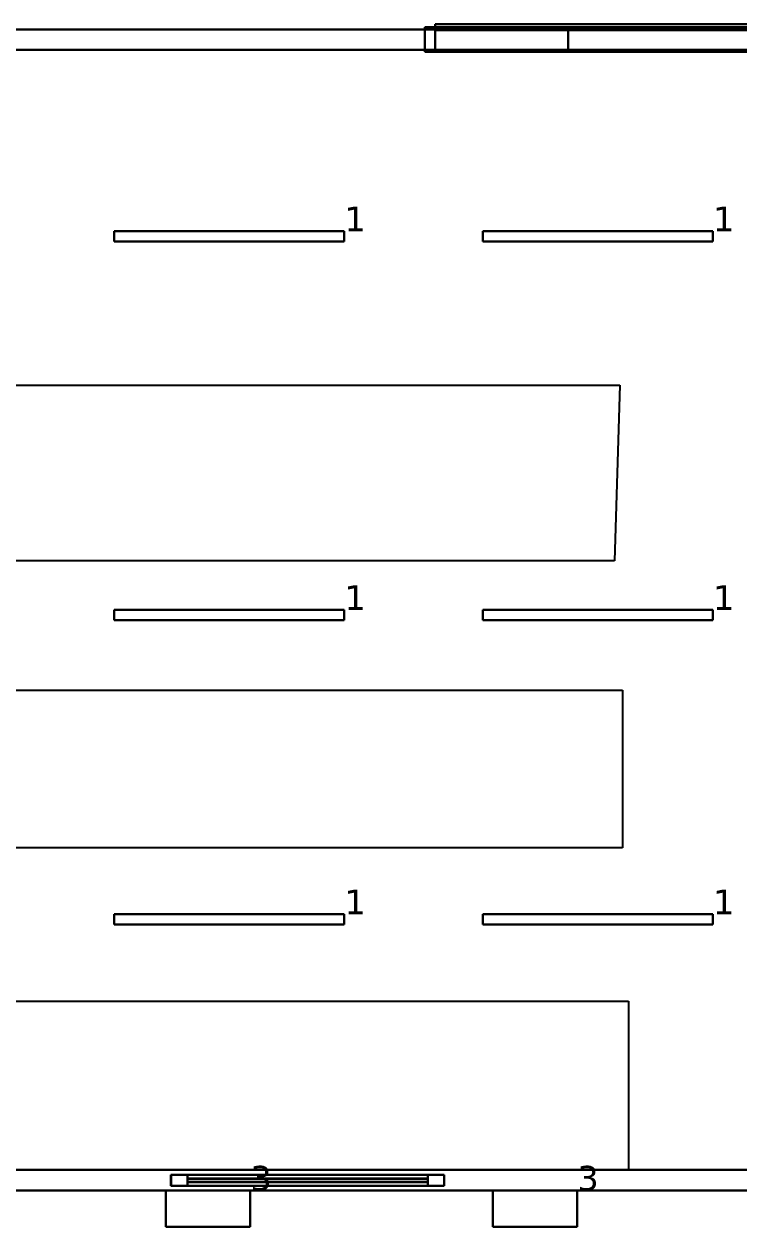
# Model space of a CAD drawing. Header units: inches. Extents: x 28 to 141, y 59 to 110.
# Drawn here: x 43.85 to 49.08, y 84.33 to 93.14 of the extents above; entities that cross this region are included whole.
import ezdxf

# ---------------------------------------------------------------- set-up
doc = ezdxf.new("R2010")
doc.units = ezdxf.units.IN
doc.header["$MEASUREMENT"] = 0
for name, color, linetype, true_color in [('DLX_BLD0_APERT', 7, 'Continuous', 0x969696), ('DLX_BLD0_CALC', 3, 'Continuous', 0x00ff00), ('DLX_BLD0_CONT', 7, 'Continuous', 0x969696), ('DLX_BLD0_LUM', 7, 'Continuous', 0xffd400), ('DLX_BLD0_LUMKEY_IDX', 7, 'Continuous', 0x969696), ('DLX_BLD0_ROOF', 7, 'Continuous', 0x7f7f7f), ('DLX_BLD1_APERT', 7, 'Continuous', 0x969696), ('DLX_BLD1_CALC', 3, 'Continuous', 0x00ff00), ('DLX_BLD1_LUM', 7, 'Continuous', 0xffd400), ('DLX_BLD1_LUMKEY_IDX', 7, 'Continuous', 0x969696), ('DLX_TERR_CONT', 7, 'Continuous', 0x007d00)]:
    doc.layers.add(name, color=color, linetype=linetype, true_color=true_color)
doc.styles.add('TableTextStyle', font='')
doc.styles.get('TableTextStyle').set_extended_font_data('VERDANA.TTF')

msp = doc.modelspace()

# ---------------------------------------------------------------- linework, layer by layer
at = {"layer": 'DLX_BLD0_APERT'}
for points in [[(76.7777, 93.1132, 0), (46.7777, 93.1142, 0)], [(46.7777, 93.1142, 0), (46.7777, 92.9342, 0)], [(46.7777, 93.1142, 0), (46.7777, 93.1142, 0)], [(46.7777, 93.1142, 0), (46.7777, 92.9342, 0)], [(46.7777, 92.9342, 0), (46.7777, 93.1142, 0)], [(46.7777, 92.9342, 0), (46.7777, 93.1142, 0)], [(46.7777, 93.1142, 0), (46.8527, 93.1142, 0)], [(46.8527, 93.1142, 0), (46.7777, 93.1142, 0)], [(46.7777, 93.1142, 0), (46.7777, 93.1142, 0)], [(46.7777, 93.1142, 0), (76.7777, 93.1132, 0)], [(76.7027, 93.1357, 0), (46.8527, 93.1367, 0)], [(46.8527, 93.1367, 0), (46.8527, 93.1142, 0)], [(76.7027, 93.1357, 0), (46.8527, 93.1367, 0)], [(46.8527, 93.1367, 0), (46.8527, 93.1367, 0)], [(46.8527, 93.1367, 0), (76.7027, 93.1357, 0)], [(46.8527, 93.1142, 0), (46.8527, 93.1367, 0)], [(46.8527, 93.1367, 0), (46.8527, 93.1367, 0)], [(46.8527, 93.1367, 0), (46.8527, 93.1142, 0)], [(46.8527, 93.1367, 0), (76.7027, 93.1357, 0)], [(46.8527, 93.1142, 0), (46.8527, 93.1367, 0)], [(46.8527, 93.1142, 0), (46.8527, 93.0917, 0)], [(76.7027, 93.1132, 0), (46.8527, 93.1142, 0)], [(46.8527, 93.1142, 0), (46.8527, 93.1142, 0)], [(46.8527, 93.0917, 0), (46.8527, 93.1142, 0)], [(46.8527, 93.1142, 0), (76.7027, 93.1132, 0)], [(46.8527, 93.0917, 0), (46.8527, 93.1142, 0)], [(46.8527, 93.1142, 0), (46.8527, 93.1142, 0)], [(46.8527, 93.1142, 0), (46.8527, 93.0917, 0)], [(46.8527, 93.1142, 0), (76.7027, 93.1132, 0)], [(46.8527, 93.1142, 0), (46.8527, 93.1142, 0)], [(46.8527, 93.0917, 0), (46.8527, 93.1142, 0)], [(46.8527, 93.1142, 0), (46.8527, 93.1142, 0)], [(46.8527, 93.1142, 0), (46.8527, 93.0917, 0)], [(46.8527, 93.0917, 0), (46.8527, 93.1142, 0)], [(76.7027, 93.1132, 0), (46.8527, 93.1142, 0)], [(46.8527, 93.1142, 0), (46.8527, 93.0917, 0)], [(46.8527, 93.0917, 0), (46.8527, 92.9342, 0)], [(46.8527, 93.0917, 0), (76.7027, 93.0907, 0)], [(46.8527, 92.9342, 0), (46.8527, 93.0917, 0)], [(46.8527, 93.0917, 0), (46.8527, 93.0917, 0)], [(46.8527, 93.0917, 0), (46.8527, 92.9342, 0)], [(46.8527, 92.9342, 0), (46.8527, 93.0917, 0)], [(76.7027, 93.0907, 0), (46.8527, 93.0917, 0)], [(46.8527, 93.0917, 0), (46.8527, 93.0917, 0)], [(76.7027, 93.0907, 0), (46.8527, 93.0917, 0)], [(76.7027, 93.0907, 0), (46.8527, 93.0917, 0)], [(46.8527, 93.0917, 0), (46.8527, 93.0917, 0)], [(46.8527, 93.0917, 0), (76.7027, 93.0907, 0)], [(46.8527, 93.0917, 0), (46.8527, 93.0917, 0)], [(46.8527, 93.0917, 0), (76.7027, 93.0907, 0)], [(46.7777, 92.9342, 0), (76.7777, 92.9332, 0)], [(46.7777, 92.9342, 0), (46.7777, 92.9342, 0)], [(46.8527, 92.9342, 0), (46.7777, 92.9342, 0)], [(76.7777, 92.9332, 0), (46.7777, 92.9342, 0)], [(46.7777, 92.9342, 0), (46.7777, 92.9342, 0)], [(46.7777, 92.9342, 0), (46.8527, 92.9342, 0)], [(46.8527, 92.9342, 0), (46.8527, 92.9342, 0)], [(46.8527, 92.9342, 0), (76.7027, 92.9332, 0)], [(76.7027, 92.9332, 0), (46.8527, 92.9342, 0)], [(46.8527, 92.9342, 0), (46.8527, 92.9342, 0)], [(46.9205, 84.7139, 0), (44.9205, 84.7139, 0)], [(44.9205, 84.7139, 0), (44.9205, 84.6339, 0)], [(44.9205, 84.6339, 0), (44.9205, 84.7139, 0)], [(44.9205, 84.7139, 0), (46.9205, 84.7139, 0)], [(44.9205, 84.6339, 0), (44.9205, 84.7139, 0)], [(44.9205, 84.7139, 0), (44.9205, 84.7139, 0)], [(44.9205, 84.7139, 0), (44.9205, 84.6339, 0)], [(44.9205, 84.7139, 0), (46.9205, 84.7139, 0)], [(46.9205, 84.7139, 0), (44.9205, 84.7139, 0)], [(44.9205, 84.7139, 0), (44.9205, 84.7139, 0)], [(45.0405, 84.7139, 0), (45.0405, 84.7139, 0)], [(45.0405, 84.7139, 0), (46.8005, 84.7139, 0)], [(46.8005, 84.7139, 0), (45.0405, 84.7139, 0)], [(45.0405, 84.6864, 0), (45.0405, 84.7139, 0)], [(45.0405, 84.7139, 0), (46.8005, 84.7139, 0)], [(46.8005, 84.7139, 0), (45.0405, 84.7139, 0)], [(45.0405, 84.7139, 0), (45.0405, 84.6864, 0)], [(45.0405, 84.6864, 0), (45.0405, 84.7139, 0)], [(45.0405, 84.7139, 0), (45.0405, 84.7139, 0)], [(45.0405, 84.7139, 0), (45.0405, 84.6864, 0)], [(46.8005, 84.7139, 0), (46.8005, 84.7139, 0)], [(46.8005, 84.7139, 0), (46.8005, 84.6864, 0)], [(46.8005, 84.6864, 0), (46.8005, 84.7139, 0)], [(46.8005, 84.7139, 0), (46.8005, 84.7139, 0)], [(46.8005, 84.7139, 0), (46.8005, 84.6864, 0)], [(46.8005, 84.6864, 0), (46.8005, 84.7139, 0)], [(46.9205, 84.6339, 0), (46.9205, 84.7139, 0)], [(46.9205, 84.6339, 0), (46.9205, 84.7139, 0)], [(46.9205, 84.7139, 0), (46.9205, 84.7139, 0)], [(46.9205, 84.7139, 0), (46.9205, 84.6339, 0)], [(46.9205, 84.7139, 0), (46.9205, 84.6339, 0)], [(46.9205, 84.7139, 0), (46.9205, 84.7139, 0)], [(44.9205, 84.6339, 0), (46.9205, 84.6339, 0)], [(46.9205, 84.6339, 0), (44.9205, 84.6339, 0)], [(44.9205, 84.6339, 0), (44.9205, 84.6339, 0)], [(44.9205, 84.6339, 0), (46.9205, 84.6339, 0)], [(46.9205, 84.6339, 0), (44.9205, 84.6339, 0)], [(44.9205, 84.6339, 0), (44.9205, 84.6339, 0)], [(46.8005, 84.6864, 0), (45.0405, 84.6864, 0)], [(45.0405, 84.6864, 0), (46.8005, 84.6864, 0)], [(45.0405, 84.6614, 0), (45.0405, 84.6864, 0)], [(45.0405, 84.6864, 0), (46.8005, 84.6864, 0)], [(46.8005, 84.6864, 0), (45.0405, 84.6864, 0)], [(45.0405, 84.6864, 0), (45.0405, 84.6614, 0)], [(45.0405, 84.6864, 0), (45.0405, 84.6864, 0)], [(45.0405, 84.6864, 0), (45.0405, 84.6864, 0)], [(45.0405, 84.6864, 0), (45.0405, 84.6614, 0)], [(45.0405, 84.6614, 0), (45.0405, 84.6864, 0)], [(46.8005, 84.6864, 0), (45.0405, 84.6864, 0)], [(45.0405, 84.6864, 0), (45.0405, 84.6614, 0)], [(45.0405, 84.6864, 0), (46.8005, 84.6864, 0)], [(46.8005, 84.6864, 0), (45.0405, 84.6864, 0)], [(45.0405, 84.6864, 0), (45.0405, 84.6864, 0)], [(45.0405, 84.6614, 0), (45.0405, 84.6864, 0)], [(45.0405, 84.6864, 0), (46.8005, 84.6864, 0)], [(45.0405, 84.6614, 0), (45.0405, 84.6864, 0)], [(45.0405, 84.6864, 0), (45.0405, 84.6864, 0)], [(45.0405, 84.6864, 0), (45.0405, 84.6614, 0)], [(45.0405, 84.6614, 0), (46.8005, 84.6614, 0)], [(45.0405, 84.6339, 0), (45.0405, 84.6614, 0)], [(45.0405, 84.6614, 0), (45.0405, 84.6614, 0)], [(45.0405, 84.6614, 0), (45.0405, 84.6339, 0)], [(45.0405, 84.6339, 0), (45.0405, 84.6614, 0)], [(46.8005, 84.6614, 0), (45.0405, 84.6614, 0)], [(45.0405, 84.6614, 0), (45.0405, 84.6339, 0)], [(46.8005, 84.6614, 0), (45.0405, 84.6614, 0)], [(45.0405, 84.6614, 0), (46.8005, 84.6614, 0)], [(45.0405, 84.6614, 0), (45.0405, 84.6614, 0)], [(45.0405, 84.6614, 0), (46.8005, 84.6614, 0)], [(46.8005, 84.6614, 0), (45.0405, 84.6614, 0)], [(45.0405, 84.6614, 0), (45.0405, 84.6614, 0)], [(45.0405, 84.6614, 0), (46.8005, 84.6614, 0)], [(46.8005, 84.6614, 0), (45.0405, 84.6614, 0)], [(45.0405, 84.6614, 0), (45.0405, 84.6614, 0)], [(45.0405, 84.6339, 0), (45.0405, 84.6339, 0)], [(45.0405, 84.6339, 0), (46.8005, 84.6339, 0)], [(46.8005, 84.6339, 0), (45.0405, 84.6339, 0)], [(46.8005, 84.6339, 0), (45.0405, 84.6339, 0)], [(45.0405, 84.6339, 0), (45.0405, 84.6339, 0)], [(45.0405, 84.6339, 0), (46.8005, 84.6339, 0)], [(46.8005, 84.6864, 0), (46.8005, 84.6614, 0)], [(46.8005, 84.6864, 0), (46.8005, 84.6864, 0)], [(46.8005, 84.6864, 0), (46.8005, 84.6864, 0)], [(46.8005, 84.6864, 0), (46.8005, 84.6614, 0)], [(46.8005, 84.6614, 0), (46.8005, 84.6864, 0)], [(46.8005, 84.6614, 0), (46.8005, 84.6864, 0)], [(46.8005, 84.6614, 0), (46.8005, 84.6864, 0)], [(46.8005, 84.6864, 0), (46.8005, 84.6864, 0)], [(46.8005, 84.6864, 0), (46.8005, 84.6614, 0)], [(46.8005, 84.6614, 0), (46.8005, 84.6864, 0)], [(46.8005, 84.6864, 0), (46.8005, 84.6864, 0)], [(46.8005, 84.6864, 0), (46.8005, 84.6614, 0)], [(46.8005, 84.6614, 0), (46.8005, 84.6339, 0)], [(46.8005, 84.6614, 0), (46.8005, 84.6614, 0)], [(46.8005, 84.6614, 0), (46.8005, 84.6339, 0)], [(46.8005, 84.6339, 0), (46.8005, 84.6614, 0)], [(46.8005, 84.6339, 0), (46.8005, 84.6614, 0)], [(46.8005, 84.6614, 0), (46.8005, 84.6614, 0)], [(46.8005, 84.6614, 0), (46.8005, 84.6614, 0)], [(46.8005, 84.6614, 0), (46.8005, 84.6614, 0)], [(46.8005, 84.6339, 0), (46.8005, 84.6339, 0)], [(46.8005, 84.6339, 0), (46.8005, 84.6339, 0)], [(46.9205, 84.6339, 0), (46.9205, 84.6339, 0)], [(46.9205, 84.6339, 0), (46.9205, 84.6339, 0)]]:
    msp.add_polyline3d(points, dxfattribs=at)
at = {"layer": 'DLX_BLD0_CALC'}
for points in [[(46.7777, 92.9492, 0), (40.8061, 92.9494, 0)], [(46.8527, 92.9492, 0), (46.7777, 92.9492, 0)], [(46.7777, 92.9492, 0), (46.7777, 92.9342, 0)], [(46.7777, 92.9342, 0), (46.7777, 92.9492, 0)], [(46.7777, 92.9342, 0), (46.8527, 92.9342, 0)], [(46.8527, 92.9342, 0), (46.7777, 92.9342, 0)], [(46.8527, 92.9342, 0), (46.8527, 92.9492, 0)], [(76.7027, 92.9482, 0), (46.8527, 92.9492, 0)], [(46.8527, 92.9492, 0), (46.8527, 92.9342, 0)], [(28.3576, 90.4941, 0), (48.2051, 90.4941, 0)], [(48.2051, 90.4941, 0), (48.1657, 89.2077, 0)], [(48.1657, 89.2077, 0), (28.3576, 89.2077, 0)], [(28.3576, 88.2607, 0), (48.224, 88.2607, 0)], [(48.224, 88.2607, 0), (48.224, 87.1071, 0)], [(48.224, 87.1071, 0), (28.3576, 87.1071, 0)], [(28.3576, 85.9855, 0), (48.2693, 85.9855, 0)], [(48.2693, 85.9855, 0), (48.2693, 84.749, 0)], [(28.3576, 84.7489, 0), (48.2693, 84.749, 0)], [(48.2693, 84.749, 0), (28.3652, 84.7492, 0)], [(48.2693, 84.749, 0), (50.8974, 84.7491, 0)]]:
    msp.add_polyline3d(points, dxfattribs=at)
at = {"layer": 'DLX_BLD0_CONT'}
for points in [[(81.4002, 93.098, 0), (28.2, 93.0998, 0)], [(81.2592, 92.948, 0), (28.3576, 92.9498, 0)], [(28.3576, 84.7489, 0), (81.2592, 84.7493, 0)], [(38.5076, 84.5989, 0), (81.4002, 84.5989, 0)]]:
    msp.add_polyline3d(points, dxfattribs=at)
at = {"layer": 'DLX_BLD0_LUM'}
for points in [[(44.505, 91.5461, 0), (44.505, 91.6201, 0)], [(44.505, 91.6201, 0), (44.505, 91.6201, 0)], [(44.505, 91.6201, 0), (44.505, 91.5461, 0)], [(44.505, 91.6201, 0), (46.189, 91.6201, 0)], [(46.189, 91.6201, 0), (44.505, 91.6201, 0)], [(44.505, 91.6201, 0), (44.505, 91.6201, 0)], [(46.189, 91.6201, 0), (44.505, 91.6201, 0)], [(44.505, 91.6201, 0), (44.505, 91.5461, 0)], [(44.505, 91.5461, 0), (44.505, 91.6201, 0)], [(44.505, 91.6201, 0), (46.189, 91.6201, 0)], [(46.189, 91.6201, 0), (46.189, 91.6201, 0)], [(46.189, 91.6201, 0), (46.189, 91.5461, 0)], [(46.189, 91.5461, 0), (46.189, 91.6201, 0)], [(46.189, 91.6201, 0), (46.189, 91.6201, 0)], [(46.189, 91.5461, 0), (46.189, 91.6201, 0)], [(46.189, 91.6201, 0), (46.189, 91.5461, 0)], [(47.2027, 91.5462, 0), (47.2027, 91.6202, 0)], [(47.2027, 91.6202, 0), (47.2027, 91.6202, 0)], [(47.2027, 91.6202, 0), (47.2027, 91.5462, 0)], [(47.2027, 91.6202, 0), (48.8867, 91.6202, 0)], [(48.8867, 91.6202, 0), (47.2027, 91.6202, 0)], [(47.2027, 91.6202, 0), (47.2027, 91.6202, 0)], [(48.8867, 91.6202, 0), (47.2027, 91.6202, 0)], [(47.2027, 91.6202, 0), (47.2027, 91.5462, 0)], [(47.2027, 91.5462, 0), (47.2027, 91.6202, 0)], [(47.2027, 91.6202, 0), (48.8867, 91.6202, 0)], [(48.8867, 91.6202, 0), (48.8867, 91.6202, 0)], [(48.8867, 91.6202, 0), (48.8867, 91.5462, 0)], [(48.8867, 91.5462, 0), (48.8867, 91.6202, 0)], [(48.8867, 91.6202, 0), (48.8867, 91.6202, 0)], [(48.8867, 91.5462, 0), (48.8867, 91.6202, 0)], [(48.8867, 91.6202, 0), (48.8867, 91.5462, 0)], [(44.505, 91.5461, 0), (44.505, 91.5461, 0)], [(46.189, 91.5461, 0), (44.505, 91.5461, 0)], [(44.505, 91.5461, 0), (44.505, 91.5461, 0)], [(44.505, 91.5461, 0), (46.189, 91.5461, 0)], [(44.505, 91.5461, 0), (46.189, 91.5461, 0)], [(46.189, 91.5461, 0), (44.505, 91.5461, 0)], [(46.189, 91.5461, 0), (46.189, 91.5461, 0)], [(46.189, 91.5461, 0), (46.189, 91.5461, 0)], [(47.2027, 91.5462, 0), (47.2027, 91.5462, 0)], [(48.8867, 91.5462, 0), (47.2027, 91.5462, 0)], [(47.2027, 91.5462, 0), (47.2027, 91.5462, 0)], [(47.2027, 91.5462, 0), (48.8867, 91.5462, 0)], [(47.2027, 91.5462, 0), (48.8867, 91.5462, 0)], [(48.8867, 91.5462, 0), (47.2027, 91.5462, 0)], [(48.8867, 91.5462, 0), (48.8867, 91.5462, 0)], [(48.8867, 91.5462, 0), (48.8867, 91.5462, 0)], [(44.505, 88.7744, 0), (44.505, 88.8484, 0)], [(44.505, 88.8484, 0), (44.505, 88.8484, 0)], [(44.505, 88.8484, 0), (44.505, 88.7744, 0)], [(44.505, 88.8484, 0), (46.189, 88.8484, 0)], [(46.189, 88.8484, 0), (44.505, 88.8484, 0)], [(44.505, 88.8484, 0), (44.505, 88.8484, 0)], [(46.189, 88.8484, 0), (44.505, 88.8484, 0)], [(44.505, 88.8484, 0), (44.505, 88.7744, 0)], [(44.505, 88.7744, 0), (44.505, 88.8484, 0)], [(44.505, 88.8484, 0), (46.189, 88.8484, 0)], [(46.189, 88.8484, 0), (46.189, 88.8484, 0)], [(46.189, 88.8484, 0), (46.189, 88.7744, 0)], [(46.189, 88.7744, 0), (46.189, 88.8484, 0)], [(46.189, 88.8484, 0), (46.189, 88.8484, 0)], [(46.189, 88.7744, 0), (46.189, 88.8484, 0)], [(46.189, 88.8484, 0), (46.189, 88.7744, 0)], [(47.2027, 88.7744, 0), (47.2027, 88.8484, 0)], [(47.2027, 88.8484, 0), (47.2027, 88.8484, 0)], [(47.2027, 88.8484, 0), (47.2027, 88.7744, 0)], [(47.2027, 88.8484, 0), (48.8867, 88.8484, 0)], [(48.8867, 88.8484, 0), (47.2027, 88.8484, 0)], [(47.2027, 88.8484, 0), (47.2027, 88.8484, 0)], [(48.8867, 88.8484, 0), (47.2027, 88.8484, 0)], [(47.2027, 88.8484, 0), (47.2027, 88.7744, 0)], [(47.2027, 88.7744, 0), (47.2027, 88.8484, 0)], [(47.2027, 88.8484, 0), (48.8867, 88.8484, 0)], [(48.8867, 88.8484, 0), (48.8867, 88.8484, 0)], [(48.8867, 88.8484, 0), (48.8867, 88.7744, 0)], [(48.8867, 88.7744, 0), (48.8867, 88.8484, 0)], [(48.8867, 88.8484, 0), (48.8867, 88.8484, 0)], [(48.8867, 88.7744, 0), (48.8867, 88.8484, 0)], [(48.8867, 88.8484, 0), (48.8867, 88.7744, 0)], [(44.505, 88.7744, 0), (44.505, 88.7744, 0)], [(46.189, 88.7744, 0), (44.505, 88.7744, 0)], [(44.505, 88.7744, 0), (44.505, 88.7744, 0)], [(44.505, 88.7744, 0), (46.189, 88.7744, 0)], [(44.505, 88.7744, 0), (46.189, 88.7744, 0)], [(46.189, 88.7744, 0), (44.505, 88.7744, 0)], [(46.189, 88.7744, 0), (46.189, 88.7744, 0)], [(46.189, 88.7744, 0), (46.189, 88.7744, 0)], [(47.2027, 88.7744, 0), (47.2027, 88.7744, 0)], [(48.8867, 88.7744, 0), (47.2027, 88.7744, 0)], [(47.2027, 88.7744, 0), (47.2027, 88.7744, 0)], [(47.2027, 88.7744, 0), (48.8867, 88.7744, 0)], [(47.2027, 88.7744, 0), (48.8867, 88.7744, 0)], [(48.8867, 88.7744, 0), (47.2027, 88.7744, 0)], [(48.8867, 88.7744, 0), (48.8867, 88.7744, 0)], [(48.8867, 88.7744, 0), (48.8867, 88.7744, 0)], [(44.505, 86.6204, 0), (46.189, 86.6205, 0)], [(46.189, 86.6205, 0), (44.505, 86.6204, 0)], [(46.189, 86.6205, 0), (44.505, 86.6204, 0)], [(44.505, 86.6204, 0), (46.189, 86.6205, 0)], [(44.505, 86.5464, 0), (44.505, 86.6204, 0)], [(44.505, 86.6204, 0), (44.505, 86.6204, 0)], [(44.505, 86.6204, 0), (44.505, 86.5464, 0)], [(44.505, 86.6204, 0), (44.505, 86.6204, 0)], [(44.505, 86.6204, 0), (44.505, 86.5464, 0)], [(44.505, 86.5464, 0), (44.505, 86.6204, 0)], [(46.189, 86.6205, 0), (46.189, 86.6205, 0)], [(46.189, 86.6205, 0), (46.189, 86.5464, 0)], [(46.189, 86.5464, 0), (46.189, 86.6205, 0)], [(46.189, 86.6205, 0), (46.189, 86.6205, 0)], [(46.189, 86.5464, 0), (46.189, 86.6205, 0)], [(46.189, 86.6205, 0), (46.189, 86.5464, 0)], [(47.2027, 86.5465, 0), (47.2027, 86.6205, 0)], [(47.2027, 86.6205, 0), (47.2027, 86.6205, 0)], [(47.2027, 86.6205, 0), (47.2027, 86.5465, 0)], [(47.2027, 86.6205, 0), (48.8867, 86.6205, 0)], [(48.8867, 86.6205, 0), (47.2027, 86.6205, 0)], [(47.2027, 86.6205, 0), (47.2027, 86.6205, 0)], [(48.8867, 86.6205, 0), (47.2027, 86.6205, 0)], [(47.2027, 86.6205, 0), (47.2027, 86.5465, 0)], [(47.2027, 86.5465, 0), (47.2027, 86.6205, 0)], [(47.2027, 86.6205, 0), (48.8867, 86.6205, 0)], [(48.8867, 86.6205, 0), (48.8867, 86.6205, 0)], [(48.8867, 86.6205, 0), (48.8867, 86.5465, 0)], [(48.8867, 86.5465, 0), (48.8867, 86.6205, 0)], [(48.8867, 86.6205, 0), (48.8867, 86.6205, 0)], [(48.8867, 86.5465, 0), (48.8867, 86.6205, 0)], [(48.8867, 86.6205, 0), (48.8867, 86.5465, 0)], [(44.505, 86.5464, 0), (44.505, 86.5464, 0)], [(46.189, 86.5464, 0), (44.505, 86.5464, 0)], [(44.505, 86.5464, 0), (44.505, 86.5464, 0)], [(44.505, 86.5464, 0), (46.189, 86.5464, 0)], [(44.505, 86.5464, 0), (46.189, 86.5464, 0)], [(46.189, 86.5464, 0), (44.505, 86.5464, 0)], [(46.189, 86.5464, 0), (46.189, 86.5464, 0)], [(46.189, 86.5464, 0), (46.189, 86.5464, 0)], [(47.2027, 86.5465, 0), (47.2027, 86.5465, 0)], [(48.8867, 86.5465, 0), (47.2027, 86.5465, 0)], [(47.2027, 86.5465, 0), (47.2027, 86.5465, 0)], [(47.2027, 86.5465, 0), (48.8867, 86.5465, 0)], [(47.2027, 86.5465, 0), (48.8867, 86.5465, 0)], [(48.8867, 86.5465, 0), (47.2027, 86.5465, 0)], [(48.8867, 86.5465, 0), (48.8867, 86.5465, 0)], [(48.8867, 86.5465, 0), (48.8867, 86.5465, 0)]]:
    msp.add_polyline3d(points, dxfattribs=at)
at = {"layer": 'DLX_BLD0_ROOF'}
for points in [[(81.4002, 93.098, 0), (28.2, 93.0998, 0)], [(28.2, 93.0998, 0), (81.4002, 93.098, 0)], [(28.2, 93.0998, 0), (81.4002, 93.098, 0)], [(81.4002, 93.098, 0), (28.2, 93.0998, 0)], [(81.2592, 92.948, 0), (28.3576, 92.9498, 0)], [(28.3576, 92.9498, 0), (81.2592, 92.948, 0)], [(28.3576, 84.7489, 0), (81.2592, 84.7493, 0)], [(81.2592, 84.7493, 0), (28.3576, 84.7489, 0)], [(38.5076, 84.5989, 0), (81.4002, 84.5989, 0)], [(81.4002, 84.5989, 0), (38.5076, 84.5989, 0)], [(81.4002, 84.5989, 0), (38.5076, 84.5989, 0)], [(38.5076, 84.5989, 0), (81.4002, 84.5989, 0)]]:
    msp.add_polyline3d(points, dxfattribs=at)
at = {"layer": 'DLX_BLD1_APERT'}
for points in [[(46.9207, 84.7127, 0), (44.9207, 84.7127, 0)], [(44.9207, 84.7127, 0), (44.9207, 84.6327, 0)], [(44.9207, 84.7127, 0), (44.9207, 84.7127, 0)], [(44.9207, 84.7127, 0), (44.9207, 84.6327, 0)], [(44.9207, 84.6327, 0), (44.9207, 84.7127, 0)], [(44.9207, 84.7127, 0), (46.9207, 84.7127, 0)], [(44.9207, 84.6327, 0), (44.9207, 84.7127, 0)], [(46.9207, 84.7127, 0), (44.9207, 84.7127, 0)], [(44.9207, 84.7127, 0), (44.9207, 84.7127, 0)], [(44.9207, 84.7127, 0), (46.9207, 84.7127, 0)], [(46.8007, 84.7127, 0), (45.0407, 84.7127, 0)], [(45.0407, 84.7127, 0), (45.0407, 84.7127, 0)], [(45.0407, 84.7127, 0), (46.8007, 84.7127, 0)], [(45.0407, 84.6852, 0), (45.0407, 84.7127, 0)], [(45.0407, 84.7127, 0), (46.8007, 84.7127, 0)], [(45.0407, 84.6852, 0), (45.0407, 84.7127, 0)], [(45.0407, 84.7127, 0), (45.0407, 84.7127, 0)], [(45.0407, 84.7127, 0), (45.0407, 84.6852, 0)], [(46.8007, 84.7127, 0), (45.0407, 84.7127, 0)], [(45.0407, 84.7127, 0), (45.0407, 84.6852, 0)], [(46.8007, 84.7127, 0), (46.8007, 84.7127, 0)], [(46.8007, 84.7127, 0), (46.8007, 84.6852, 0)], [(46.8007, 84.6852, 0), (46.8007, 84.7127, 0)], [(46.8007, 84.7127, 0), (46.8007, 84.7127, 0)], [(46.8007, 84.7127, 0), (46.8007, 84.6852, 0)], [(46.8007, 84.6852, 0), (46.8007, 84.7127, 0)], [(46.9207, 84.6327, 0), (46.9207, 84.7127, 0)], [(46.9207, 84.7127, 0), (46.9207, 84.6327, 0)], [(46.9207, 84.7127, 0), (46.9207, 84.7127, 0)], [(46.9207, 84.7127, 0), (46.9207, 84.6327, 0)], [(46.9207, 84.6327, 0), (46.9207, 84.7127, 0)], [(46.9207, 84.7127, 0), (46.9207, 84.7127, 0)], [(44.9207, 84.6327, 0), (46.9207, 84.6327, 0)], [(44.9207, 84.6327, 0), (44.9207, 84.6327, 0)], [(46.9207, 84.6327, 0), (44.9207, 84.6327, 0)], [(46.9207, 84.6327, 0), (44.9207, 84.6327, 0)], [(44.9207, 84.6327, 0), (44.9207, 84.6327, 0)], [(44.9207, 84.6327, 0), (46.9207, 84.6327, 0)], [(46.8007, 84.6852, 0), (45.0407, 84.6852, 0)], [(45.0407, 84.6852, 0), (45.0407, 84.6852, 0)], [(45.0407, 84.6852, 0), (46.8007, 84.6852, 0)], [(45.0407, 84.6602, 0), (45.0407, 84.6852, 0)], [(45.0407, 84.6852, 0), (46.8007, 84.6852, 0)], [(45.0407, 84.6602, 0), (45.0407, 84.6852, 0)], [(45.0407, 84.6852, 0), (45.0407, 84.6852, 0)], [(45.0407, 84.6852, 0), (45.0407, 84.6602, 0)], [(46.8007, 84.6852, 0), (45.0407, 84.6852, 0)], [(45.0407, 84.6852, 0), (45.0407, 84.6602, 0)], [(46.8007, 84.6852, 0), (45.0407, 84.6852, 0)], [(45.0407, 84.6852, 0), (45.0407, 84.6852, 0)], [(45.0407, 84.6852, 0), (46.8007, 84.6852, 0)], [(46.8007, 84.6852, 0), (45.0407, 84.6852, 0)], [(45.0407, 84.6852, 0), (45.0407, 84.6602, 0)], [(45.0407, 84.6852, 0), (46.8007, 84.6852, 0)], [(45.0407, 84.6602, 0), (45.0407, 84.6852, 0)], [(45.0407, 84.6852, 0), (45.0407, 84.6852, 0)], [(45.0407, 84.6852, 0), (45.0407, 84.6602, 0)], [(45.0407, 84.6602, 0), (45.0407, 84.6852, 0)], [(45.0407, 84.6602, 0), (46.8007, 84.6602, 0)], [(45.0407, 84.6327, 0), (45.0407, 84.6602, 0)], [(46.8007, 84.6602, 0), (45.0407, 84.6602, 0)], [(45.0407, 84.6602, 0), (45.0407, 84.6602, 0)], [(45.0407, 84.6602, 0), (45.0407, 84.6327, 0)], [(45.0407, 84.6327, 0), (45.0407, 84.6602, 0)], [(45.0407, 84.6602, 0), (45.0407, 84.6602, 0)], [(46.8007, 84.6602, 0), (45.0407, 84.6602, 0)], [(45.0407, 84.6602, 0), (45.0407, 84.6327, 0)], [(45.0407, 84.6602, 0), (46.8007, 84.6602, 0)], [(45.0407, 84.6602, 0), (46.8007, 84.6602, 0)], [(46.8007, 84.6602, 0), (45.0407, 84.6602, 0)], [(45.0407, 84.6602, 0), (45.0407, 84.6602, 0)], [(45.0407, 84.6602, 0), (46.8007, 84.6602, 0)], [(46.8007, 84.6602, 0), (45.0407, 84.6602, 0)], [(45.0407, 84.6602, 0), (45.0407, 84.6602, 0)], [(46.8007, 84.6327, 0), (45.0407, 84.6327, 0)], [(45.0407, 84.6327, 0), (45.0407, 84.6327, 0)], [(45.0407, 84.6327, 0), (46.8007, 84.6327, 0)], [(46.8007, 84.6327, 0), (45.0407, 84.6327, 0)], [(45.0407, 84.6327, 0), (45.0407, 84.6327, 0)], [(45.0407, 84.6327, 0), (46.8007, 84.6327, 0)], [(46.8007, 84.6852, 0), (46.8007, 84.6852, 0)], [(46.8007, 84.6852, 0), (46.8007, 84.6602, 0)], [(46.8007, 84.6602, 0), (46.8007, 84.6852, 0)], [(46.8007, 84.6602, 0), (46.8007, 84.6852, 0)], [(46.8007, 84.6852, 0), (46.8007, 84.6852, 0)], [(46.8007, 84.6852, 0), (46.8007, 84.6602, 0)], [(46.8007, 84.6852, 0), (46.8007, 84.6852, 0)], [(46.8007, 84.6602, 0), (46.8007, 84.6852, 0)], [(46.8007, 84.6852, 0), (46.8007, 84.6602, 0)], [(46.8007, 84.6852, 0), (46.8007, 84.6852, 0)], [(46.8007, 84.6852, 0), (46.8007, 84.6602, 0)], [(46.8007, 84.6602, 0), (46.8007, 84.6852, 0)], [(46.8007, 84.6602, 0), (46.8007, 84.6327, 0)], [(46.8007, 84.6327, 0), (46.8007, 84.6602, 0)], [(46.8007, 84.6602, 0), (46.8007, 84.6602, 0)], [(46.8007, 84.6602, 0), (46.8007, 84.6327, 0)], [(46.8007, 84.6327, 0), (46.8007, 84.6602, 0)], [(46.8007, 84.6602, 0), (46.8007, 84.6602, 0)], [(46.8007, 84.6602, 0), (46.8007, 84.6602, 0)], [(46.8007, 84.6602, 0), (46.8007, 84.6602, 0)], [(46.8007, 84.6327, 0), (46.8007, 84.6327, 0)], [(46.8007, 84.6327, 0), (46.8007, 84.6327, 0)], [(46.9207, 84.6327, 0), (46.9207, 84.6327, 0)], [(46.9207, 84.6327, 0), (46.9207, 84.6327, 0)]]:
    msp.add_polyline3d(points, dxfattribs=at)
at = {"layer": 'DLX_BLD1_CALC'}
msp.add_polyline3d([(76.593, 84.5861, 0), (38.5076, 84.5989, 0)], dxfattribs=at)
at = {"layer": 'DLX_BLD1_LUM'}
for points in [[(44.8837, 84.3319, 0), (44.8837, 84.5989, 0)], [(44.8837, 84.5989, 0), (44.8837, 84.5989, 0)], [(44.8837, 84.5989, 0), (44.8837, 84.3319, 0)], [(44.8837, 84.5989, 0), (45.5007, 84.5989, 0)], [(45.5007, 84.5989, 0), (44.8837, 84.5989, 0)], [(44.8837, 84.5989, 0), (44.8837, 84.5989, 0)], [(44.8837, 84.5989, 0), (44.8837, 84.3319, 0)], [(45.5007, 84.5989, 0), (44.8837, 84.5989, 0)], [(44.8837, 84.3319, 0), (44.8837, 84.5989, 0)], [(44.8837, 84.5989, 0), (45.5007, 84.5989, 0)], [(45.5007, 84.5989, 0), (45.5007, 84.3319, 0)], [(45.5007, 84.3319, 0), (45.5007, 84.5989, 0)], [(45.5007, 84.5989, 0), (45.5007, 84.5989, 0)], [(45.5007, 84.5989, 0), (45.5007, 84.5989, 0)], [(45.5007, 84.3319, 0), (45.5007, 84.5989, 0)], [(45.5007, 84.5989, 0), (45.5007, 84.3319, 0)], [(47.277, 84.3319, 0), (47.277, 84.5989, 0)], [(47.277, 84.5989, 0), (47.277, 84.5989, 0)], [(47.277, 84.5989, 0), (47.277, 84.3319, 0)], [(47.277, 84.5989, 0), (47.894, 84.5989, 0)], [(47.894, 84.5989, 0), (47.277, 84.5989, 0)], [(47.277, 84.5989, 0), (47.277, 84.5989, 0)], [(47.277, 84.5989, 0), (47.277, 84.3319, 0)], [(47.894, 84.5989, 0), (47.277, 84.5989, 0)], [(47.277, 84.3319, 0), (47.277, 84.5989, 0)], [(47.277, 84.5989, 0), (47.894, 84.5989, 0)], [(47.894, 84.5989, 0), (47.894, 84.3319, 0)], [(47.894, 84.3319, 0), (47.894, 84.5989, 0)], [(47.894, 84.5989, 0), (47.894, 84.5989, 0)], [(47.894, 84.5989, 0), (47.894, 84.5989, 0)], [(47.894, 84.3319, 0), (47.894, 84.5989, 0)], [(47.894, 84.5989, 0), (47.894, 84.3319, 0)], [(45.5007, 84.3319, 0), (44.8837, 84.3319, 0)], [(44.8837, 84.3319, 0), (44.8837, 84.3319, 0)], [(44.8837, 84.3319, 0), (45.5007, 84.3319, 0)], [(44.8837, 84.3319, 0), (44.8837, 84.3319, 0)], [(44.8837, 84.3319, 0), (45.5007, 84.3319, 0)], [(45.5007, 84.3319, 0), (44.8837, 84.3319, 0)], [(45.5007, 84.3319, 0), (45.5007, 84.3319, 0)], [(45.5007, 84.3319, 0), (45.5007, 84.3319, 0)], [(47.894, 84.3319, 0), (47.277, 84.3319, 0)], [(47.277, 84.3319, 0), (47.277, 84.3319, 0)], [(47.277, 84.3319, 0), (47.894, 84.3319, 0)], [(47.277, 84.3319, 0), (47.277, 84.3319, 0)], [(47.277, 84.3319, 0), (47.894, 84.3319, 0)], [(47.894, 84.3319, 0), (47.277, 84.3319, 0)], [(47.894, 84.3319, 0), (47.894, 84.3319, 0)], [(47.894, 84.3319, 0), (47.894, 84.3319, 0)]]:
    msp.add_polyline3d(points, dxfattribs=at)
at = {"layer": 'DLX_TERR_CONT'}
for points in [[(46.7777, 93.098, 0), (38.8085, 93.098, 0)], [(38.8085, 93.098, 0), (46.7777, 93.098, 0)], [(38.8085, 93.098, 0), (46.7777, 93.098, 0)], [(46.7777, 93.098, 0), (38.8085, 93.098, 0)], [(47.8277, 93.0992, 0), (46.7777, 93.0992, 0)], [(46.7777, 93.0992, 0), (46.7777, 93.0992, 0)], [(46.7777, 93.0992, 0), (47.8277, 93.0992, 0)], [(46.7777, 92.9492, 0), (46.7777, 93.0992, 0)], [(46.7777, 93.0992, 0), (47.8277, 93.0992, 0)], [(47.8277, 93.0992, 0), (46.7777, 93.0992, 0)], [(46.7777, 93.0992, 0), (46.7777, 92.9492, 0)], [(46.7777, 92.9492, 0), (46.7777, 93.0992, 0)], [(46.7777, 93.0992, 0), (46.7777, 93.0992, 0)], [(46.7777, 93.0992, 0), (46.7777, 92.9492, 0)], [(46.7777, 93.098, 0), (46.7777, 93.098, 0)], [(46.7777, 92.9492, 0), (46.7777, 93.098, 0)], [(46.7777, 93.098, 0), (76.7777, 93.098, 0)], [(46.7777, 93.098, 0), (46.7777, 92.9492, 0)], [(76.7777, 93.098, 0), (46.7777, 93.098, 0)], [(46.7777, 93.098, 0), (46.7777, 93.098, 0)], [(46.7777, 93.098, 0), (76.7777, 93.098, 0)], [(76.7777, 93.098, 0), (46.7777, 93.098, 0)], [(46.7777, 93.098, 0), (46.7777, 92.9492, 0)], [(46.7777, 92.9492, 0), (46.7777, 93.098, 0)], [(76.7777, 93.098, 0), (46.7777, 93.098, 0)], [(46.7777, 93.098, 0), (46.7777, 93.098, 0)], [(46.7777, 93.098, 0), (76.7777, 93.098, 0)], [(46.7777, 92.9492, 0), (46.7777, 93.098, 0)], [(46.7777, 93.098, 0), (76.7777, 93.098, 0)], [(76.7777, 93.098, 0), (46.7777, 93.098, 0)], [(46.7777, 93.098, 0), (46.7777, 92.9492, 0)], [(46.7777, 92.9492, 0), (46.7777, 93.098, 0)], [(46.7777, 93.098, 0), (46.7777, 93.098, 0)], [(46.7777, 93.098, 0), (46.7777, 92.9492, 0)], [(46.8527, 92.948, 0), (46.8527, 93.0917, 0)], [(46.8527, 93.0917, 0), (76.7027, 93.0907, 0)], [(46.8527, 93.0917, 0), (46.8527, 92.948, 0)], [(76.7027, 93.0907, 0), (46.8527, 93.0917, 0)], [(76.7027, 93.0907, 0), (46.8527, 93.0917, 0)], [(46.8527, 93.0917, 0), (46.8527, 92.948, 0)], [(46.8527, 92.948, 0), (46.8527, 93.0917, 0)], [(46.8527, 93.0917, 0), (76.7027, 93.0907, 0)], [(46.8527, 92.948, 0), (46.8527, 93.0917, 0)], [(46.8527, 93.0917, 0), (76.7027, 93.0907, 0)], [(46.8527, 93.0917, 0), (46.8527, 92.948, 0)], [(76.7027, 93.0907, 0), (46.8527, 93.0917, 0)], [(46.8527, 93.0917, 0), (46.8527, 92.948, 0)], [(76.7027, 93.0907, 0), (46.8527, 93.0917, 0)], [(46.8527, 92.948, 0), (46.8527, 93.0917, 0)], [(46.8527, 93.0917, 0), (76.7027, 93.0907, 0)], [(46.8527, 92.9492, 0), (46.8527, 93.0917, 0)], [(46.8527, 93.0917, 0), (47.8277, 93.0917, 0)], [(46.8527, 93.0917, 0), (46.8527, 92.9492, 0)], [(47.8277, 93.0917, 0), (46.8527, 93.0917, 0)], [(46.8527, 93.0917, 0), (46.8527, 92.9492, 0)], [(47.8277, 93.0917, 0), (46.8527, 93.0917, 0)], [(46.8527, 92.9492, 0), (46.8527, 93.0917, 0)], [(46.8527, 93.0917, 0), (47.8277, 93.0917, 0)], [(47.8277, 93.0992, 0), (47.8277, 93.0992, 0)], [(47.8277, 93.0992, 0), (47.8277, 93.0917, 0)], [(47.8277, 93.0917, 0), (47.8277, 93.0992, 0)], [(47.8277, 93.0992, 0), (47.8277, 93.0992, 0)], [(47.8277, 93.0992, 0), (47.8277, 93.0917, 0)], [(47.8277, 93.0917, 0), (47.8277, 93.0992, 0)], [(47.8277, 93.0917, 0), (47.8277, 92.9492, 0)], [(47.8277, 93.0917, 0), (47.8277, 93.0917, 0)], [(47.8277, 93.0917, 0), (47.8277, 92.9492, 0)], [(47.8277, 92.9492, 0), (47.8277, 93.0917, 0)], [(47.8277, 92.9492, 0), (47.8277, 93.0917, 0)], [(47.8277, 93.0917, 0), (47.8277, 93.0917, 0)], [(38.8085, 92.9495, 0), (46.7777, 92.9492, 0)], [(46.7777, 92.9492, 0), (38.8085, 92.9495, 0)], [(46.7777, 92.9492, 0), (38.8085, 92.9495, 0)], [(38.8085, 92.9495, 0), (46.7777, 92.9492, 0)], [(46.7777, 92.948, 0), (38.8085, 92.948, 0)], [(38.8085, 92.948, 0), (46.7777, 92.948, 0)], [(46.7777, 92.948, 0), (38.8085, 92.948, 0)], [(38.8085, 92.948, 0), (46.7777, 92.948, 0)], [(46.7777, 92.9492, 0), (46.7777, 92.948, 0)], [(46.7777, 92.948, 0), (46.7777, 92.9492, 0)], [(46.7777, 92.948, 0), (46.7777, 92.9492, 0)], [(46.7777, 92.9492, 0), (46.7777, 92.948, 0)], [(46.7777, 92.9492, 0), (46.7777, 92.9492, 0)], [(46.7777, 92.9492, 0), (46.7777, 92.948, 0)], [(46.7777, 92.948, 0), (46.7777, 92.9492, 0)], [(46.7777, 92.948, 0), (46.7777, 92.9492, 0)], [(46.7777, 92.9492, 0), (46.7777, 92.948, 0)], [(46.7777, 92.9492, 0), (46.7777, 92.9492, 0)], [(46.8527, 92.9492, 0), (46.7777, 92.9492, 0)], [(46.8527, 92.9492, 0), (46.7777, 92.9492, 0)], [(46.7777, 92.9492, 0), (46.7777, 92.9492, 0)], [(46.7777, 92.9492, 0), (46.8527, 92.9492, 0)], [(46.7777, 92.9492, 0), (46.8527, 92.9492, 0)], [(46.7777, 92.9492, 0), (46.7777, 92.9492, 0)], [(46.7777, 92.948, 0), (46.7777, 92.948, 0)], [(46.7777, 92.948, 0), (46.7777, 92.948, 0)], [(46.7777, 92.948, 0), (46.8527, 92.948, 0)], [(46.8527, 92.948, 0), (46.7777, 92.948, 0)], [(46.8527, 92.948, 0), (46.7777, 92.948, 0)], [(46.7777, 92.948, 0), (46.8527, 92.948, 0)], [(46.7777, 92.948, 0), (46.7777, 92.948, 0)], [(46.8527, 92.948, 0), (46.7777, 92.948, 0)], [(46.7777, 92.948, 0), (46.7777, 92.948, 0)], [(46.7777, 92.948, 0), (46.8527, 92.948, 0)], [(46.8527, 92.948, 0), (46.7777, 92.948, 0)], [(46.7777, 92.948, 0), (46.8527, 92.948, 0)], [(47.8277, 92.9492, 0), (46.8527, 92.9492, 0)], [(46.8527, 92.9492, 0), (46.8527, 92.9492, 0)], [(46.8527, 92.9492, 0), (47.8277, 92.9492, 0)], [(47.8277, 92.9492, 0), (46.8527, 92.9492, 0)], [(46.8527, 92.9492, 0), (47.8277, 92.9492, 0)], [(46.8527, 92.9492, 0), (46.8527, 92.9492, 0)], [(46.8527, 92.948, 0), (46.8527, 92.948, 0)], [(46.8527, 92.948, 0), (76.7027, 92.948, 0)], [(76.7027, 92.948, 0), (46.8527, 92.948, 0)], [(76.7027, 92.948, 0), (46.8527, 92.948, 0)], [(46.8527, 92.948, 0), (76.7027, 92.948, 0)], [(46.8527, 92.948, 0), (46.8527, 92.948, 0)], [(46.8527, 92.948, 0), (46.8527, 92.948, 0)], [(46.8527, 92.948, 0), (76.7027, 92.948, 0)], [(76.7027, 92.948, 0), (46.8527, 92.948, 0)], [(76.7027, 92.948, 0), (46.8527, 92.948, 0)], [(46.8527, 92.948, 0), (76.7027, 92.948, 0)], [(46.8527, 92.948, 0), (46.8527, 92.948, 0)], [(47.8277, 92.9492, 0), (47.8277, 92.9492, 0)], [(47.8277, 92.9492, 0), (47.8277, 92.9492, 0)]]:
    msp.add_polyline3d(points, dxfattribs=at)

# ---------------------------------------------------------------- texts
at = {"layer": 'DLX_BLD0_LUMKEY_IDX', "style": 'TableTextStyle'}
for p in [(46.189, 91.6201), (48.8867, 91.6202), (46.189, 88.8484), (48.8867, 88.8484), (46.189, 86.6204), (48.8867, 86.6205)]:
    msp.add_text('1', height=0.18, dxfattribs=at).set_placement(p)
at = {"layer": 'DLX_BLD1_LUMKEY_IDX', "style": 'TableTextStyle'}
for p in [(45.5007, 84.5989), (47.894, 84.5989)]:
    msp.add_text('3', height=0.18, dxfattribs=at).set_placement(p)

doc.saveas('drawing.dxf')
